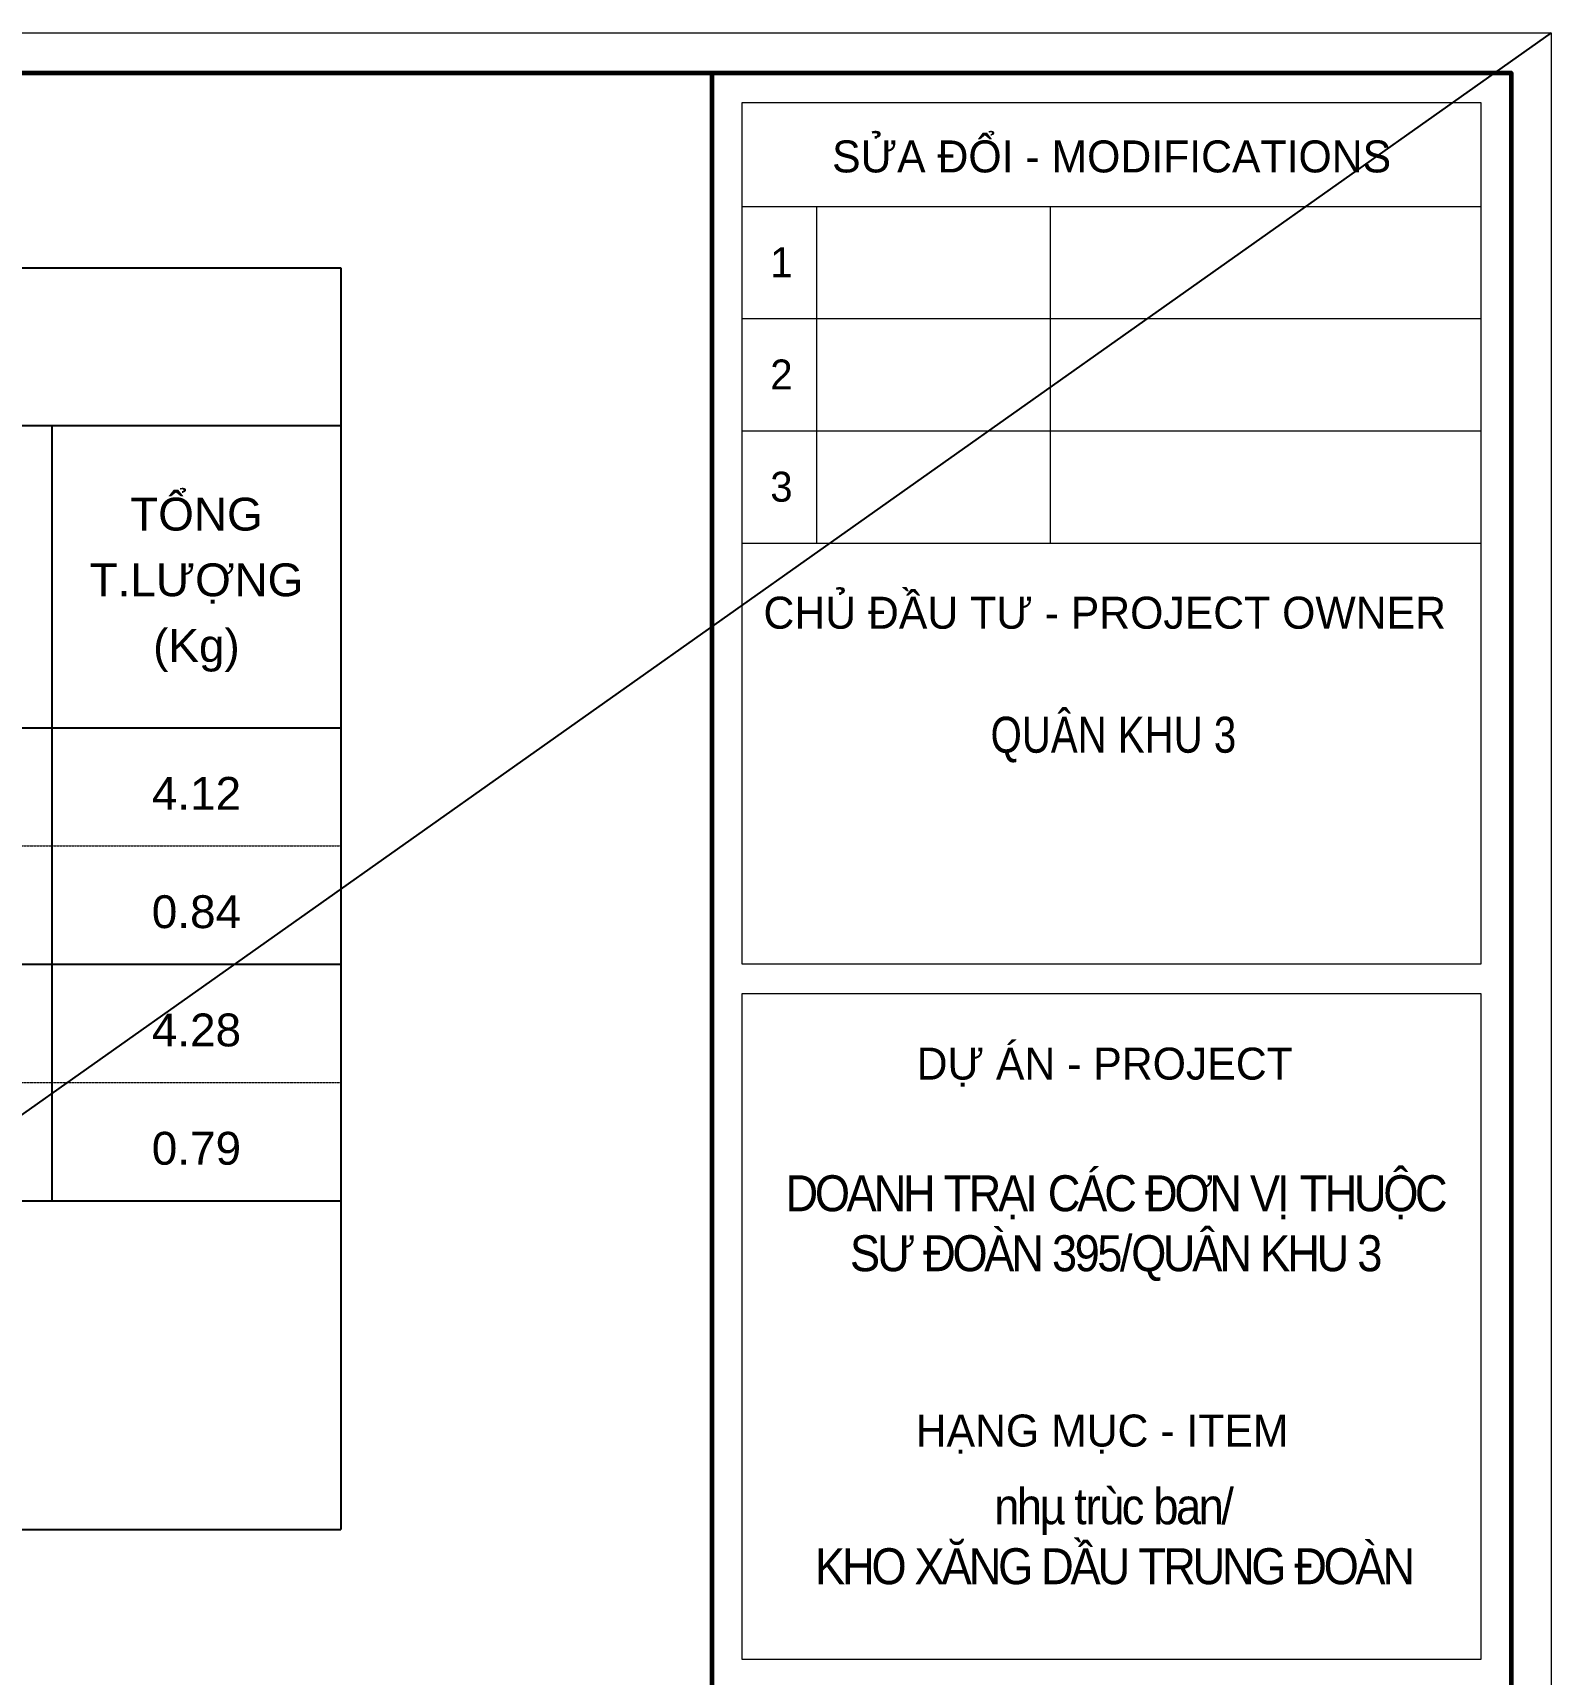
# Model space of a CAD drawing. Header units: millimetres. Extents: x 19378 to 572383, y -1120116 to -527168.
# Drawn here: x 292196 to 295236, y -551633 to -548347 of the extents above; entities that cross this region are included whole.
import ezdxf
from ezdxf.enums import TextEntityAlignment as Align

# ---------------------------------------------------------------- set-up
doc = ezdxf.new("R2010")
doc.units = ezdxf.units.MM
doc.header["$MEASUREMENT"] = 0
doc.linetypes.add('HIDDEN', pattern=[0.375, 0.25, -0.125])
doc.linetypes.add('HIDDENX2', pattern=[0.75, 0.5, -0.25])
doc.layers.get('Defpoints').update_dxf_attribs({"color": 1})
for name, color, linetype, lineweight in [('08. Net Text', 3, 'Continuous', 13), ('LC MANH DUT', 35, 'HIDDEN', 5), ('LC Net thay', 7, 'Continuous', 25), ('LC Text1', 3, 'Continuous', 20), ('NetMo', 9, 'HIDDENX2', 0)]:
    doc.layers.add(name, color=color, linetype=linetype, lineweight=lineweight)
doc.layers.add('KCS_Plotter', color=11, linetype='Continuous', plot=False)
doc.layers.add('Khungten_LCDI', color=7, linetype='Continuous')
doc.styles.add('Hoa', font='micross.ttf')
doc.styles.add('Khungten', font='VHAVAN.TTF', dxfattribs={"width": 0.9, "height": 5000})
doc.styles.add('Text Khung Ten', font='VHAVAN.TTF')
doc.styles.add('Thuong', font='micross.ttf')
doc.styles.add('Title', font='VHBLACK.TTF', dxfattribs={"width": 0.8})

# ---------------------------------------------------------------- blocks, each defined once
blk = doc.blocks.new('Nha o can bo nhan vien Trung doan')
at = {"layer": 'Defpoints', "lineweight": 0}
blk.add_lwpolyline([(-1200, -14850), (-1200, 14850), (40800, 14850), (40800, -14850)], close=True, dxfattribs=at)
at = {"layer": 'Khungten_LCDI', "color": 5, "lineweight": 60}
blk.add_line((36600, 14650), (36600, -14650), dxfattribs=at)
at = {"layer": 'Khungten_LCDI', "color": 5, "lineweight": 25}
blk.add_line((40600, -14650), (40600, 14650), dxfattribs=at)
at = {"layer": 'Khungten_LCDI', "color": 9, "lineweight": 15}
for p, q in [((36750, 13981.3), (40450, 13981.3)), ((37122.7, 13981.3), (37122.7, 12296.8)), ((38292.8, 13981.3), (38292.8, 12296.8)), ((36750, 13419.8), (40450, 13419.8)), ((36750, 12858.3), (40450, 12858.3)), ((36750, 12296.8), (40450, 12296.8))]:
    blk.add_line(p, q, dxfattribs=at)
at = {"layer": 'Khungten_LCDI', "color": 5, "lineweight": 60}
blk.add_lwpolyline([(0, -14650), (0, 14650), (40600, 14650), (40600, -14650)], close=True, dxfattribs=at)
at = {"layer": 'Khungten_LCDI', "color": 9, "lineweight": 15}
for points in [[(36750, 10190.4), (40450, 10190.4), (40450, 14500), (36750, 14500)], [(36750, 6711.5), (40450, 6711.5), (40450, 10040.4), (36750, 10040.4)]]:
    blk.add_lwpolyline(points, close=True, dxfattribs=at)
at = {"color": 7, "style": 'Khungten'}
for s, p in [('söa ®æi - modifications', (38600, 14151.5)), ('chñ ®Çu t\xad - project owner', (38565.6, 11868.2)), ('dù ¸n - project', (38565.6, 9611.8)), ('h¹ng môc - item', (38552.5, 7775.6))]:
    blk.add_text(s, height=160, dxfattribs=at).set_placement(p, align=Align.CENTER)
at = {"color": 4, "char_height": 180, "attachment_point": 5, "style": 'Khungten'}
for s, insert, width in [('{\\f.VnArialH|b0|i0|c0|p34;\\W0.8;qu©n khu 3}', (38609, 11313), 2315.239), ('{\\f.VnArialH|b0|i0|c0|p34;\\W0.9;\\T0.9;doanh tr¹i c¸c ®¬n vÞ thuéc s\xad ®oµn 395/qu©n khu 3}', (38616.6, 8868.3), 3461.975), ('{\\f.VnArialH|b0|i0|c0|p34;\\T0.9;nhµ trùc ban/ \\PKHO X\\fArial|b0|i0|c0|p34;ĂNG DẦU TRUNG ĐOÀN}', (38609, 7325.4), 3712.556)]:
    blk.add_mtext(s, dxfattribs=dict(at, insert=insert, width=width))
at = {"color": 7, "style": 'Khungten', "width": 0.8}
for tag, p in [('REVISION', (39498.8, -10746.3)), ('NGAYHT', (39575.6, -11636.3))]:
    blk.add_attdef(tag, text='', height=200, dxfattribs=at).set_placement(p, align=Align.CENTER)
at = {"layer": '08. Net Text', "color": 7, "style": 'Text Khung Ten'}
blk.add_text('1', height=150, dxfattribs=at).set_placement((36891.7, 13626.8))
at = {"layer": '08. Net Text', "color": 7, "ltscale": 2, "style": 'Text Khung Ten'}
for s, p in [('2', (36891.7, 13065.3)), ('3', (36891.7, 12503.8))]:
    blk.add_text(s, height=150, dxfattribs=at).set_placement(p)
at = {"layer": 'LC Text1', "style": 'Title', "width": 1.485915}
for tag, p, p2 in [('TENBANVE1', (36912.7, -8885.8), (40339.1, -8885.8)), ('TENBANVE2', (36912.7, -9562.5), (40339.1, -9562.5))]:
    blk.add_attdef(tag, text='', height=250, dxfattribs=at).set_placement(p, p2, align=Align.FIT)
at = {"layer": 'LC Text1', "style": 'Title', "width": 0.7}
blk.add_attdef('SOBANVE', text='', height=250, dxfattribs=at).set_placement((39562, -13896.2), align=Align.CENTER)

msp = doc.modelspace()

# ---------------------------------------------------------------- linework, layer by layer
at = {"layer": 'KCS_Plotter', "ltscale": 2}
msp.add_line((295235.6, -548347.2), (278435.6, -560227.2), dxfattribs=at)
at = {"layer": 'LC MANH DUT'}
for p, q in [((288169.8, -549974.8), (292812.8, -549974.8)), ((288169.8, -550448.3), (292812.8, -550448.3))]:
    msp.add_line(p, q, dxfattribs=at)
at = {"layer": 'LC Net thay'}
for p, q in [((287775.2, -548817.4), (292812.8, -548817.4)), ((292812.8, -548817.4), (292812.8, -551342.8)), ((287775.2, -549133), (292812.8, -549133)), ((292234.1, -549133), (292234.1, -550685.1)), ((287775.2, -549738.1), (292812.8, -549738.1)), ((287775.2, -550211.6), (292812.8, -550211.6)), ((287775.2, -550685.1), (292812.8, -550685.1)), ((287775.2, -551342.8), (292812.8, -551342.8))]:
    msp.add_line(p, q, dxfattribs=at)
at = {"layer": 'LC Text1'}
msp.add_line((287775.2, -550685.1), (292812.8, -550685.1), dxfattribs=at)
at = {"layer": 'NetMo'}
for p, q in [((288169.8, -550211.6), (292812.8, -550211.6)), ((288169.8, -550685.1), (292812.8, -550685.1))]:
    msp.add_line(p, q, dxfattribs=at)

# ---------------------------------------------------------------- block references
at = {"layer": 'LC Net thay', "xscale": 0.3999999999995706, "yscale": 0.3999999999995706, "zscale": 0.3999999999995706}
msp.add_blockref('Nha o can bo nhan vien Trung doan', (278915.6, -554287.2), dxfattribs=at)

# ---------------------------------------------------------------- texts
at = {"layer": 'LC Text1'}
for s, style, p in [('TỔNG', 'Hoa', (292523.5, -549343.5)), ('T.LƯỢNG', 'Hoa', (292523.5, -549475)), ('(Kg)', 'Thuong', (292523.5, -549606.5))]:
    msp.add_text(s, height=65.77, dxfattribs=dict(at, style=style)).set_placement(p, align=Align.CENTER)
at = {"layer": 'LC Text1', "style": 'Hoa'}
for s, p in [('4.12', (292523.5, -549922.2)), ('4.28', (292523.5, -550395.7))]:
    msp.add_text(s, height=65.77, dxfattribs=at).set_placement(p, align=Align.BOTTOM_CENTER)
at = {"layer": 'LC Text1', "color": 7, "style": 'Hoa'}
for s, p in [('0.84', (292523.5, -550159)), ('0.79', (292523.5, -550632.5))]:
    msp.add_text(s, height=65.77, dxfattribs=at).set_placement(p, align=Align.BOTTOM_CENTER)

doc.saveas('drawing.dxf')
